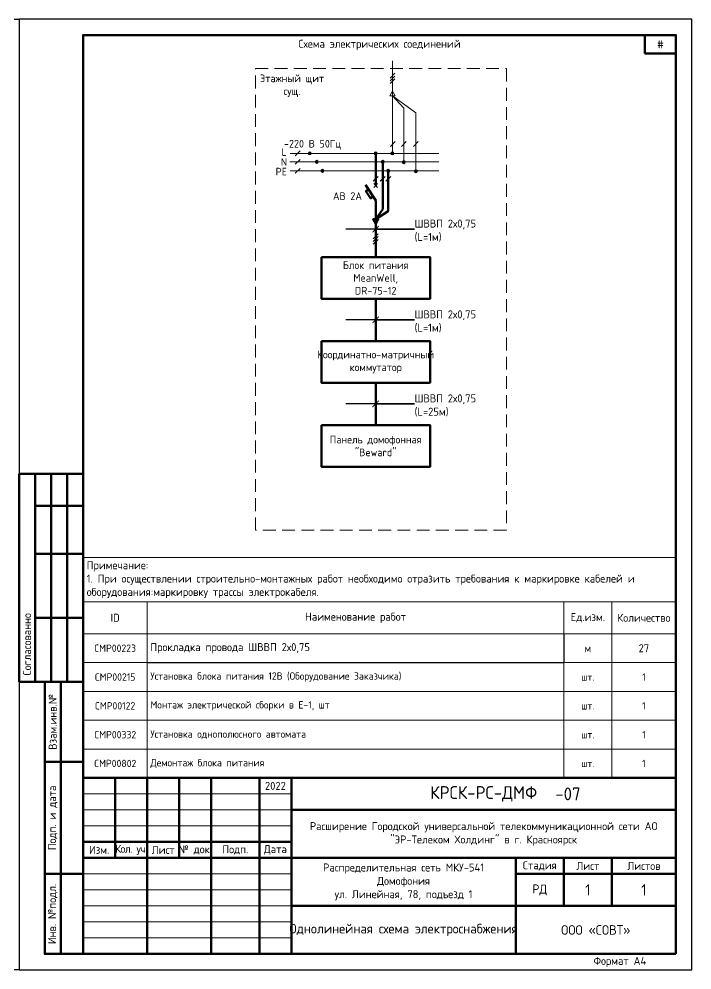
# Model space of a CAD drawing. Header units: millimetres. Extents: x -1818 to 2939, y -1518 to 186.
# Drawn here: x 2729.3 to 2939.3, y -516.9 to -219.9 of the extents above; entities that cross this region are included whole.
import ezdxf
from ezdxf import colors
from ezdxf.entities.mleader import LeaderData, LeaderLine
from ezdxf.math import Vec2, Vec3

# ---------------------------------------------------------------- set-up
doc = ezdxf.new("R2010")
doc.units = ezdxf.units.MM
doc.linetypes.add('HIDDEN', pattern=[6, 4, -2])
doc.layers.add('(034) Оформление_0', color=7, linetype='Continuous', lineweight=9)
doc.layers.add('_', color=7, linetype='Continuous')
doc.layers.add('_Проектируемое оборудование_кабели', color=7, linetype='Continuous', lineweight=50, true_color=0x000000)
doc.layers.add('ВЭ', color=7, linetype='Continuous', plot=False)
doc.styles.get("Standard").update_dxf_attribs({"font": 'GOST Common.ttf'})

# ---------------------------------------------------------------- blocks, each defined once
blk = doc.blocks.new('*T444')
at = {"layer": '(034) Оформление_0', "lineweight": 60, "transparency": 16777216}
for p, q in [((0, 0), (185, 0)), ((0, 0), (0, -55)), ((10, 0), (10, -25)), ((20, 0), (20, -55)), ((30, 0), (30, -25)), ((40, 0), (40, -55)), ((55, 0), (55, -55)), ((65, 0), (65, -55)), ((185, 0), (185, -55)), ((65, -10), (185, -10)), ((0, -20), (65, -20)), ((0, -25), (185, -25)), ((135, -25), (135, -55)), ((150, -25), (150, -40)), ((165, -25), (165, -40)), ((135, -30), (185, -30)), ((65, -40), (185, -40)), ((0, -55), (185, -55))]:
    blk.add_line(p, q, dxfattribs=at)
at = {"layer": '(034) Оформление_0', "transparency": 16777216}
for p, q in [((0, -5), (65, -5)), ((0, -10), (65, -10)), ((0, -15), (65, -15)), ((0, -30), (65, -30)), ((0, -35), (65, -35)), ((0, -40), (65, -40)), ((0, -45), (65, -45)), ((0, -50), (65, -50))]:
    blk.add_line(p, q, dxfattribs=at)
at = {"layer": '(034) Оформление_0', "color": 0, "lineweight": 60, "transparency": 16777216, "attachment_point": 5}
for s, insert, char_height, width in [('2022', (60, -2.5), 2.5, 10), ('{\\fGOST Common|b0|i0|c0;КРСК-РС-ДМФ', (125, -5), 4, 120), ('{\\fGOST Common|b0|i0|c0;Расширение Городской универсальной телекоммуникационной сети АО "ЭР-Телеком Холдинг" в г. Красноярск', (125, -17.5), 2.5, 120), ('Изм.', (5, -22.5), 2.5, 10), ('{\\T0.9;Кол. уч.}', (15, -22.5), 2.5, 10), ('Лист', (25, -22.5), 2.5, 10), ('№ док.', (35, -22.5), 2.5, 10), ('Подп.', (47.5, -22.5), 2.5, 15), ('Дата', (60, -22.5), 2.5, 10), ('Стадия', (142.5, -27.5), 2.5, 15), ('Лист', (157.5, -27.5), 2.5, 15), ('Листов', (175, -27.5), 2.5, 20), ('{\\fGOST Common|b0|i0|c0;Распределительная сеть МКУ-541^JДомофония^Jул. Линейная, 78, подъезд 1', (100, -32.5), 2.5, 70), ('РД', (142.5, -35), 2.822, 15), ('1', (157.5, -35), 3.5, 15), ('{\\fGOST Common|b0|i0|c0;ООО «СОВТ»', (160, -47.5), 3, 50)]:
    blk.add_mtext(s, dxfattribs=dict(at, insert=insert, char_height=char_height, width=width))
blk = doc.blocks.new('*U443')
blk.add_blockref('*T444', (-185, 55))
blk = doc.blocks.new('*T437')
at = {"layer": '(034) Оформление_0', "color": 0, "lineweight": 50, "transparency": 16777216}
for p, q in [((0, 0), (0, 65)), ((0, 65), (20, 65)), ((5, 0), (5, 65)), ((10, 0), (10, 65)), ((15, 0), (15, 65)), ((20, 0), (20, 65)), ((5, 55), (20, 55)), ((5, 40), (20, 40)), ((5, 20), (20, 20)), ((0, 0), (20, 0))]:
    blk.add_line(p, q, dxfattribs=at)
at = {"layer": '(034) Оформление_0', "color": 0, "transparency": 16777216, "insert": (2.5, 2), "char_height": 2.5, "width": 61, "attachment_point": 4, "rotation": 90}
blk.add_mtext('Согласованно', dxfattribs=at)
blk = doc.blocks.new('*T473')
at = {"lineweight": 60, "transparency": 16777216}
for p, q in [((0, 0), (9.69, 0)), ((0, 0), (0, -5.814)), ((9.69, 0), (9.69, -5.814)), ((0, -5.814), (9.69, -5.814))]:
    blk.add_line(p, q, dxfattribs=at)
at = {"color": 0, "transparency": 16777216, "insert": (4.845, -2.907), "char_height": 2.5, "width": 9.69, "attachment_point": 5}
blk.add_mtext('#', dxfattribs=at)
blk = doc.blocks.new('*U472')
blk.add_blockref('*T473', (-9.69, 0))
blk = doc.blocks.new('*U436')
at = {"layer": '(034) Оформление_0', "lineweight": 60}
for p, q in [((20, 90), (8, 90)), ((13, 5), (13, 90)), ((20, 65), (8, 65)), ((20, 30), (8, 30))]:
    blk.add_line(p, q, dxfattribs=at)
at = {"layer": '(034) Оформление_0'}
blk.add_lwpolyline([(210, 297), (0, 297), (0, 0), (210, 0)], close=True, dxfattribs=at)
at = {"layer": '(034) Оформление_0', "lineweight": 60}
for points in [[(205, 5), (205, 292), (20, 292), (20, 5)], [(20, 90), (8, 90), (8, 5), (20, 5)]]:
    blk.add_lwpolyline(points, close=True, dxfattribs=at)
for name, p in [('*U472', (205, 292)), ('*T437', (0, 90)), ('*U443', (205, 5))]:
    blk.add_blockref(name, p)
at = {"layer": '(034) Оформление_0', "char_height": 2.5, "attachment_point": 5, "rotation": 90}
for s, insert, width in [('Взам.инв.№', (10.5, 77.5), 25), ('Подп. и дата', (10.5, 47.5), 35), ('Инв. №подл.', (10.5, 17.5), 25)]:
    blk.add_mtext(s, dxfattribs=dict(at, insert=insert, width=width))
at = {"insert": (187.5, 2.5), "char_height": 2.5, "width": 35, "attachment_point": 5}
blk.add_mtext('Формат А4', dxfattribs=at)
blk = doc.blocks.new('_ArchTick')
at = {"color": 0, "const_width": 0.15}
blk.add_lwpolyline([(-0.5, -0.5), (0.5, 0.5)], dxfattribs=at)
blk = doc.blocks.new('*T348')
at = {"lineweight": 9, "transparency": 16777216}
for p, q in [((0, -13.8), (185, -13.8)), ((0, -13.8), (0, -68.8)), ((20, -13.8), (20, -68.8)), ((150, -13.8), (150, -23.8)), ((165, -13.8), (165, -68.8)), ((185, -13.8), (185, -68.8)), ((0, -23.8), (185, -23.8)), ((0, -32.8), (20, -32.8)), ((150, -32.8), (185, -32.8)), ((150, -32.8), (150, -68.8)), ((0, -41.8), (185, -41.8)), ((0, -50.8), (185, -50.8)), ((0, -59.8), (185, -59.8)), ((0, -68.8), (185, -68.8))]:
    blk.add_line(p, q, dxfattribs=at)
at = {"color": 0, "lineweight": -2, "transparency": 16777216}
for p in [(150, -23.8), (20, -32.8)]:
    blk.add_line(p, (150, -32.8), dxfattribs=at)
at = {"layer": 'Defpoints', "color": 8, "linetype": 'ByBlock', "lineweight": 0, "transparency": 16777216}
for p, q in [((0, 0), (185, 0)), ((0, 0), (0, -13.8)), ((185, 0), (185, -13.8))]:
    blk.add_line(p, q, dxfattribs=at)
at = {"color": 0, "transparency": 16777216}
for s, insert, char_height, width, attachment_point in [('{\\C256;Примечание: \\P1. При осуществлении строительно-монтажных работ необходимо отразить требования к маркировке кабелей и оборудования:маркировку трассы электрокабеля.\\P}', (1.13, -6.9), 2.5, 182.7483, 4), ('ID', (10, -18.8), 2.5, 17.7483, 5), ('Количество', (175, -18.8), 2.5, 17.7483, 5), ('Прокладка провода ШВВП 2х0,75^J', (20.98, -28.3), 2.5074, 128.0306, 4), ('СМР00223', (10, -28.3), 2.3, 18.0306, 5), ('м', (157.5, -28.3), 2.51, 13.0306, 5), ('27', (175, -28.3), 2.507, 18.0306, 5), ('{\\C256;Установка блока питания 12В (Оборудование Заказчика)}', (21, -37.3), 2.3, 128, 4), ('СМР00215', (10, -37.3), 2.3, 20, 5), ('{\\C256;шт.}', (157.5, -37.3), 2.3, 15, 5), ('СМР00122', (10, -46.3), 2.3, 20, 5), ('Монтаж электрической сборки в Е-1, шт', (21, -46.3), 2.3, 128, 4), ('{\\C256;шт.}', (157.5, -46.3), 2.3, 15, 5), ('CMP00332', (10, -55.3), 2.3, 20, 5), ('Установка однополюсного автомата', (21, -55.3), 2.3, 128, 4), ('{\\C256;шт.}', (157.5, -55.3), 2.3, 15, 5), ('CMP00802^J', (10, -64.3), 2.3, 20, 5), ('Демонтаж блока питания^J', (21, -64.3), 2.3, 128, 4), ('{\\C256;шт.}', (157.5, -64.3), 2.3, 15, 5)]:
    blk.add_mtext(s, dxfattribs=dict(at, insert=insert, char_height=char_height, width=width, attachment_point=attachment_point))
at = {"transparency": 16777216, "attachment_point": 5}
for s, insert, char_height, width in [('Наименование работ', (85, -18.8), 2.5, 127.7483), ('Ед.изм.', (157.5, -18.8), 2.5, 12.7483), ('1', (175, -37.3), 2.3, 20), ('1', (175, -46.3), 2.3, 20), ('1', (175, -55.3), 2.3, 20), ('1', (175, -64.3), 2.3, 20)]:
    blk.add_mtext(s, dxfattribs=dict(at, insert=insert, char_height=char_height, width=width))

msp = doc.modelspace()

# ---------------------------------------------------------------- hatches: boundary and pattern name
at = {"layer": '_', "linetype": 'Continuous', "lineweight": 0, "ltscale": 5}
h = msp.add_hatch(color=256, dxfattribs=at)
h.dxf.hatch_style = 1
edge = h.paths.add_edge_path()
edge.add_arc((2820.01, -261.87), 0.48, 0, 360)
h = msp.add_hatch(color=256, dxfattribs=at)
h.dxf.hatch_style = 1
edge = h.paths.add_edge_path()
edge.add_arc((2822.2, -264.52), 0.48, 0, 360)
h = msp.add_hatch(color=256, dxfattribs=at)
h.dxf.hatch_style = 1
edge = h.paths.add_edge_path()
edge.add_arc((2840.58, -261.87), 0.48, 0, 360)
h = msp.add_hatch(color=256, dxfattribs=at)
h.dxf.hatch_style = 1
edge = h.paths.add_edge_path()
edge.add_arc((2842.77, -264.52), 0.48, 0, 360)
h = msp.add_hatch(color=256, dxfattribs=at)
h.dxf.hatch_style = 1
edge = h.paths.add_edge_path()
edge.add_arc((2845.8, -261.87), 0.48, 0, 360)
h = msp.add_hatch(color=256, dxfattribs=at)
h.dxf.hatch_style = 1
edge = h.paths.add_edge_path()
edge.add_arc((2849.35, -264.61), 0.48, 0, 360)
h = msp.add_hatch(color=256, dxfattribs=at)
h.dxf.hatch_style = 1
edge = h.paths.add_edge_path()
edge.add_arc((2823.95, -267.31), 0.48, 0, 360)
h = msp.add_hatch(color=256, dxfattribs=at)
h.dxf.hatch_style = 1
edge = h.paths.add_edge_path()
edge.add_arc((2844.52, -267.31), 0.48, 0, 360)
h = msp.add_hatch(color=256, dxfattribs=at)
h.dxf.hatch_style = 1
edge = h.paths.add_edge_path()
edge.add_arc((2853.12, -267.46), 0.48, 0, 360)

# ---------------------------------------------------------------- linework, layer by layer
for p, q in [((2845.05, -238.36), (2846.55, -236.86)), ((2845.05, -239.21), (2846.55, -237.71)), ((2845.05, -240.05), (2846.55, -238.56)), ((2845.18, -259.71), (2846.68, -258.21)), ((2848.6, -259.71), (2850.1, -258.21)), ((2852.37, -259.71), (2853.87, -258.21)), ((2815.47, -262.62), (2816.97, -261.12)), ((2815.47, -265.27), (2816.97, -263.77)), ((2815.47, -268.06), (2816.97, -266.56)), ((2839.83, -270.56), (2841.33, -269.06)), ((2842.02, -270.59), (2843.51, -269.09)), ((2843.78, -270.59), (2845.27, -269.09)), ((2839.98, -272.49), (2841.18, -271.29)), ((2839.98, -271.29), (2841.18, -272.49)), ((2839.83, -288.53), (2841.33, -287.03)), ((2839.83, -289.37), (2841.33, -287.87)), ((2839.83, -290.22), (2841.33, -288.72))]:
    msp.add_line(p, q, dxfattribs=at)
at = {"layer": '_', "linetype": 'Continuous', "lineweight": 0, "ltscale": 5, "flags": 128}
for points in [[(2845.8, -232.93), (2845.8, -261.87)], [(2845.8, -243.88), (2849.35, -247.77), (2849.35, -264.61)], [(2845.82, -243.88), (2853.12, -249.19), (2853.12, -267.46)], [(2813.91, -261.87), (2860.31, -261.87)], [(2860.25, -264.52), (2813.81, -264.52)], [(2813.86, -267.31), (2860.31, -267.31)]]:
    msp.add_lwpolyline(points, dxfattribs=at)
at = {"layer": '_', "linetype": 'HIDDEN', "lineweight": 0}
msp.add_lwpolyline([(2803.05, -235.41), (2881.39, -235.41), (2881.39, -379.58), (2803.05, -379.58)], close=True, dxfattribs=at)
at = {"layer": '_', "linetype": 'Continuous', "lineweight": 0, "ltscale": 5, "flags": 128}
msp.add_lwpolyline([(2845.8, -242.43), (2844.98, -243.85), (2846.63, -243.85)], close=True, dxfattribs=at)
at = {"layer": '_', "linetype": 'Continuous', "lineweight": 0, "ltscale": 5}
for centre in [(2820.01, -261.87), (2822.2, -264.52), (2840.58, -261.87), (2842.77, -264.52), (2845.8, -261.87), (2849.35, -264.61), (2823.95, -267.31), (2844.52, -267.31), (2853.12, -267.46)]:
    msp.add_circle(centre, 0.48, dxfattribs=at)
at = {"layer": '_Проектируемое оборудование_кабели', "ltscale": 5}
for p, q in [((2840.58, -282.45), (2840.58, -294.27)), ((2840.58, -307.27), (2840.58, -320.51)), ((2840.58, -333.51), (2840.58, -346.75))]:
    msp.add_line(p, q, dxfattribs=at)
at = {"layer": '_Проектируемое оборудование_кабели'}
msp.add_lwpolyline([(2840.58, -261.87), (2840.58, -271.89)], dxfattribs=at)
at = {"layer": '_Проектируемое оборудование_кабели', "ltscale": 5, "flags": 128}
for points in [[(2842.77, -264.52), (2842.77, -271.98), (2842.77, -279.25), (2840.58, -282.45)], [(2840.58, -282.45), (2844.52, -279.87), (2844.52, -267.31)], [(2840.58, -282.45), (2840.58, -276.63), (2837.44, -271.74)], [(2838.37, -273.18), (2837.54, -273.71), (2838.92, -275.86), (2839.75, -275.33)]]:
    msp.add_lwpolyline(points, dxfattribs=at)
msp.add_lwpolyline([(2840.58, -283.88), (2841.4, -282.45), (2839.75, -282.45)], close=True, dxfattribs=at)
at = {"layer": '_Проектируемое оборудование_кабели', "ltscale": 5}
for points in [[(2823.62, -294.27), (2857.53, -294.27), (2857.53, -307.27), (2823.62, -307.27)], [(2823.62, -320.51), (2857.53, -320.51), (2857.53, -333.51), (2823.62, -333.51)], [(2823.62, -346.75), (2857.53, -346.75), (2857.53, -359.75), (2823.62, -359.75)]]:
    msp.add_lwpolyline(points, close=True, dxfattribs=at)
at = {"layer": 'ВЭ'}
for points in [[(2309.28, -219.91), (2729.28, -219.91), (2729.28, -516.91), (2309.28, -516.91)], [(2729.28, -516.91), (2939.28, -516.91), (2939.28, -219.91), (2729.28, -219.91)]]:
    msp.add_lwpolyline(points, close=True, dxfattribs=at)

# ---------------------------------------------------------------- block references
for name, p in [('*U436', (2729.28, -516.91)), ('*T348', (2749.28, -388.11))]:
    msp.add_blockref(name, p)

# ---------------------------------------------------------------- texts
at = {"layer": '(034) Оформление_0'}
for s, insert, char_height, width, attachment_point in [('Схема электрических соединений', (2841.78, -226.39), 2.5, 265.6966, 2), ('-07', (2896.63, -461.91), 4, 48.846, 4), ('1', (2924.28, -491.91), 3.5, 20, 5), ('Однолинейная схема электроснабжения', (2849.28, -504.41), 3, 70, 5)]:
    msp.add_mtext(s, dxfattribs=dict(at, insert=insert, char_height=char_height, width=width, attachment_point=attachment_point))
at = {"layer": '(034) Оформление_0', "linetype": 'Continuous', "ltscale": 5, "char_height": 2.4}
for s, insert, attachment_point in [('Этажный щит\\Pсущ.', (2814.47, -240.76), 5), ('-220 В 50Гц', (2811.96, -257.65), 1), ('L', (2811.16, -260.24), 1), ('N', (2810.99, -263.38), 1), ('PE', (2809.37, -266.37), 1), ('АВ 2А', (2831.77, -275.22), 5)]:
    msp.add_mtext(s, dxfattribs=dict(at, insert=insert, attachment_point=attachment_point))
at = {"layer": '(034) Оформление_0', "linetype": 'Continuous', "ltscale": 5, "char_height": 2.4, "width": 33.9095, "attachment_point": 5}
for s, insert in [('Блок питания\\PMeanWell, \\PDR-75-12', (2840.58, -300.77)), ('Координатно-матричный\\Pкоммутатор', (2840.58, -327.01)), ('Панель домофонная "Beward"', (2840.58, -353.25))]:
    msp.add_mtext(s, dxfattribs=dict(at, insert=insert))

# ---------------------------------------------------------------- leaders
ml = msp.add_multileader_mtext('Standard')
ml.set_content('ШВВП 2х0,75\\P(L=1м)', color=256)
ml.set_leader_properties()
ml.set_arrow_properties(name='ARCHTICK')
ml.build(insert=Vec2(0, 0))
ml.multileader.update_dxf_attribs({"text_left_attachment_type": 6, "text_right_attachment_type": 6, "dogleg_length": 0, "arrow_head_size": 2})
ctx = ml.context
ctx.base_point, ctx.char_height, ctx.arrow_head_size, ctx.landing_gap_size, ctx.plane_origin = Vec3(2852.72, -285.54), 2.5, 2, 0, Vec3(2797.71, -287.28)
ctx.left_attachment, ctx.right_attachment = 6, 6
notes = []
notes.append((ctx, [(0, (1, 1, 0), (2852.72, -285.54), (1, 0), 0, [(0, [(2840.58, -285.54)], 0, [])])]))
ctx.mtext.insert, ctx.mtext.flow_direction = Vec3(2852.72, -282.54), 5
ml = msp.add_multileader_mtext('Standard')
ml.set_content('ШВВП 2х0,75\\P(L=1м)', color=256)
ml.set_leader_properties()
ml.set_arrow_properties(name='ARCHTICK')
ml.build(insert=Vec2(0, 0))
ml.multileader.update_dxf_attribs({"text_left_attachment_type": 6, "text_right_attachment_type": 6, "dogleg_length": 0, "arrow_head_size": 2})
ctx = ml.context
ctx.base_point, ctx.char_height, ctx.arrow_head_size, ctx.landing_gap_size, ctx.plane_origin = Vec3(2852.72, -313.89), 2.5, 2, 0, Vec3(2797.71, -315.62)
ctx.left_attachment, ctx.right_attachment = 6, 6
notes.append((ctx, [(0, (1, 1, 0), (2852.72, -313.89), (1, 0), 0, [(0, [(2840.58, -313.89)], 0, [])])]))
ctx.mtext.insert, ctx.mtext.flow_direction = Vec3(2852.72, -310.89), 5
ml = msp.add_multileader_mtext('Standard')
ml.set_content('ШВВП 2х0,75\\P(L=25м)', color=256)
ml.set_leader_properties()
ml.set_arrow_properties(name='ARCHTICK')
ml.build(insert=Vec2(0, 0))
ml.multileader.update_dxf_attribs({"text_left_attachment_type": 6, "text_right_attachment_type": 6, "dogleg_length": 0, "arrow_head_size": 2})
ctx = ml.context
ctx.base_point, ctx.char_height, ctx.arrow_head_size, ctx.landing_gap_size, ctx.plane_origin = Vec3(2852.72, -340.13), 2.5, 2, 0, Vec3(2797.71, -341.86)
ctx.left_attachment, ctx.right_attachment = 6, 6
notes.append((ctx, [(0, (1, 1, 0), (2852.72, -340.13), (1, 0), 0, [(0, [(2840.58, -340.13)], 0, [])])]))
ctx.mtext.insert, ctx.mtext.flow_direction = Vec3(2852.72, -337.13), 5
for ctx, leaders in notes:
    for number, flags, end, landing, length, lines in leaders:
        leader = LeaderData()
        leader.index, (leader.has_last_leader_line, leader.has_dogleg_vector, leader.attachment_direction) = number, flags
        leader.last_leader_point, leader.dogleg_vector, leader.dogleg_length = Vec3(end), Vec3(landing), length
        for number, points, colour, breaks in lines:
            line = LeaderLine()
            line.index, line.vertices, line.color, line.breaks = number, Vec3.list(points), colors.encode_raw_color(colour), breaks
            leader.lines.append(line)
        ctx.leaders.append(leader)

doc.saveas('drawing.dxf')
